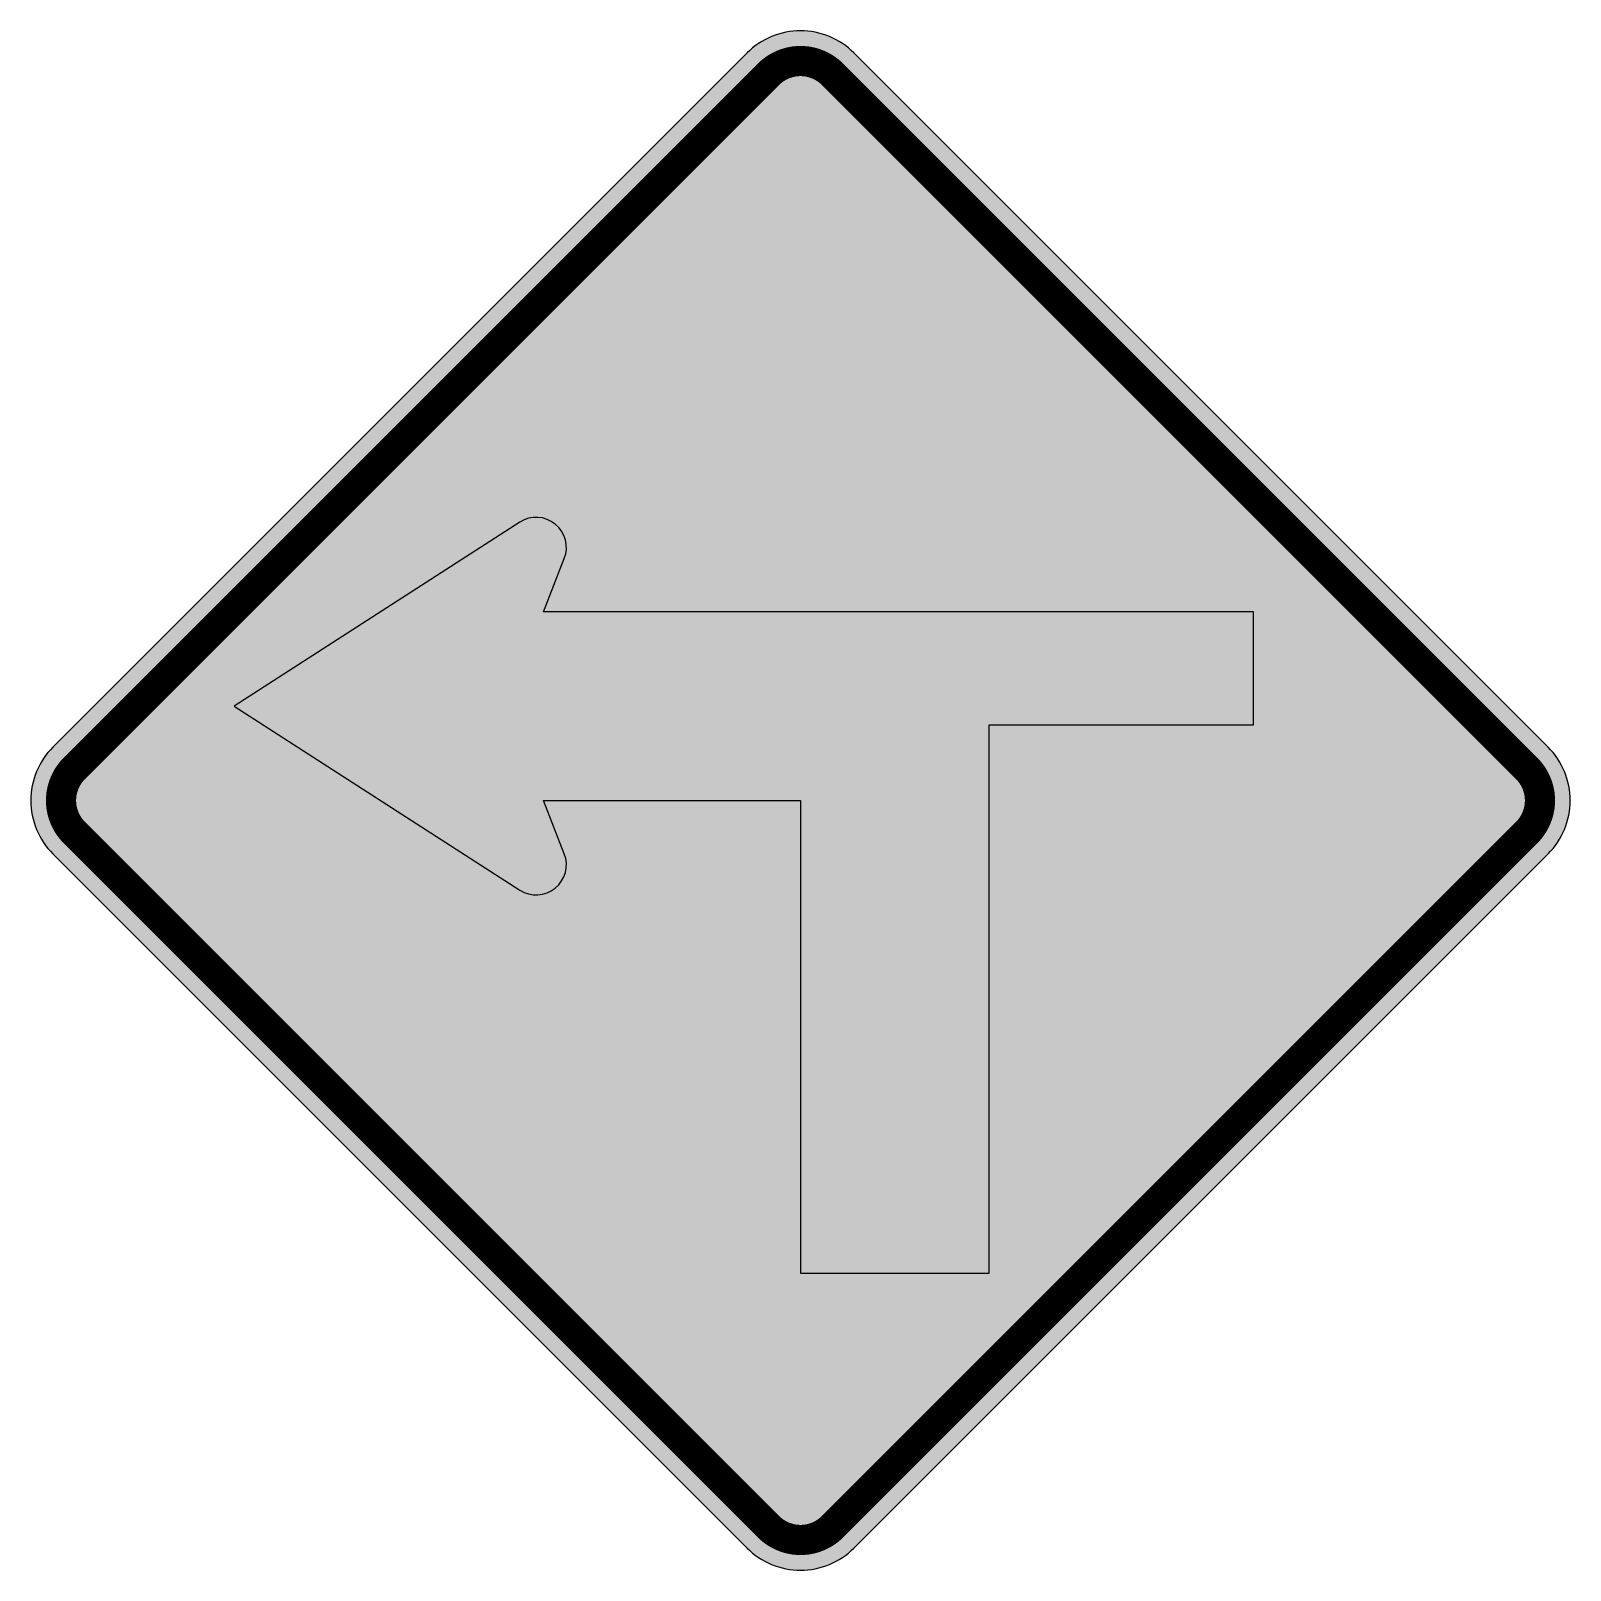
# Model space of a CAD drawing. Header units: millimetres. Extents: x -408 to 408, y -408 to 408.
import ezdxf

# ---------------------------------------------------------------- set-up
doc = ezdxf.new("R2010")
doc.units = ezdxf.units.MM
doc.header["$LTSCALE"] = 10
doc.header["$MEASUREMENT"] = 0
doc.layers.get('0').update_dxf_attribs({"linetype": 'CONTINUOUS'})

msp = doc.modelspace()

# ---------------------------------------------------------------- hatches: boundary and pattern name
h = msp.add_hatch(color=50)
h.dxf.hatch_style = 1
edge = h.paths.add_edge_path()
edge.add_line((28.28, -395.98), (395.98, -28.28))
edge.add_arc((367.7, 0), 40, 315, 405)
edge.add_line((395.98, 28.28), (28.28, 395.98))
edge.add_arc((0, 367.7), 40, 45, 135)
edge.add_line((-28.28, 395.98), (-395.98, 28.28))
edge.add_arc((-367.7, 0), 40, 135, 225)
edge.add_line((-395.98, -28.28), (-28.28, -395.98))
edge.add_arc((0, -367.7), 40, 225, 315)
h = msp.add_hatch(color=256)
h.dxf.hatch_style = 1
edge = h.paths.add_edge_path()
edge.add_line((0, 0), (0, -250.4))
edge.add_line((0, -250.4), (100, -250.4))
edge.add_line((100, -250.4), (100, 40))
edge.add_line((100, 40), (240, 40))
edge.add_line((240, 40), (240, 100))
edge.add_line((240, 100), (-136.1, 100))
edge.add_line((-136.1, 100), (-125.1, 128.18))
edge.add_arc((-140, 134), 16, 338.67631, 482.77908)
edge.add_line((-148.66, 147.45), (-300, 50))
edge.add_line((-300, 50), (-148.66, -47.45))
edge.add_arc((-140, -34), 16, 237.22092, 381.32369)
edge.add_line((-125.1, -28.18), (-136.1, 0))
edge.add_line((-136.1, 0), (0, 0))

# ---------------------------------------------------------------- linework, layer by layer
at = {"flags": 128}
msp.add_lwpolyline([(28.28, -395.98), (395.98, -28.28, 0.414214), (395.98, 28.28), (28.28, 395.98, 0.414214), (-28.28, 395.98), (-395.98, 28.28, 0.414214), (-395.98, -28.28), (-28.28, -395.98, 0.414214)], format="xyb", close=True, dxfattribs=at)
at = {"const_width": 16, "flags": 128}
msp.add_lwpolyline([(16.97, -384.67), (384.67, -16.97, 0.414214), (384.67, 16.97), (16.97, 384.67, 0.414214), (-16.97, 384.67), (-384.67, 16.97, 0.414214), (-384.67, -16.97), (-16.97, -384.67, 0.414214), (16.97, -384.67, 0.414214)], format="xyb", dxfattribs=at)
msp.add_lwpolyline([(0, 0), (0, -250.4), (100, -250.4), (100, 40), (240, 40), (240, 100), (-136.1, 100), (-125.1, 128.18, 0.727228), (-148.66, 147.45), (-300, 50), (-148.66, -47.45, 0.727228), (-125.1, -28.18), (-136.1, 0)], format="xyb", close=True)

doc.saveas('drawing.dxf')
